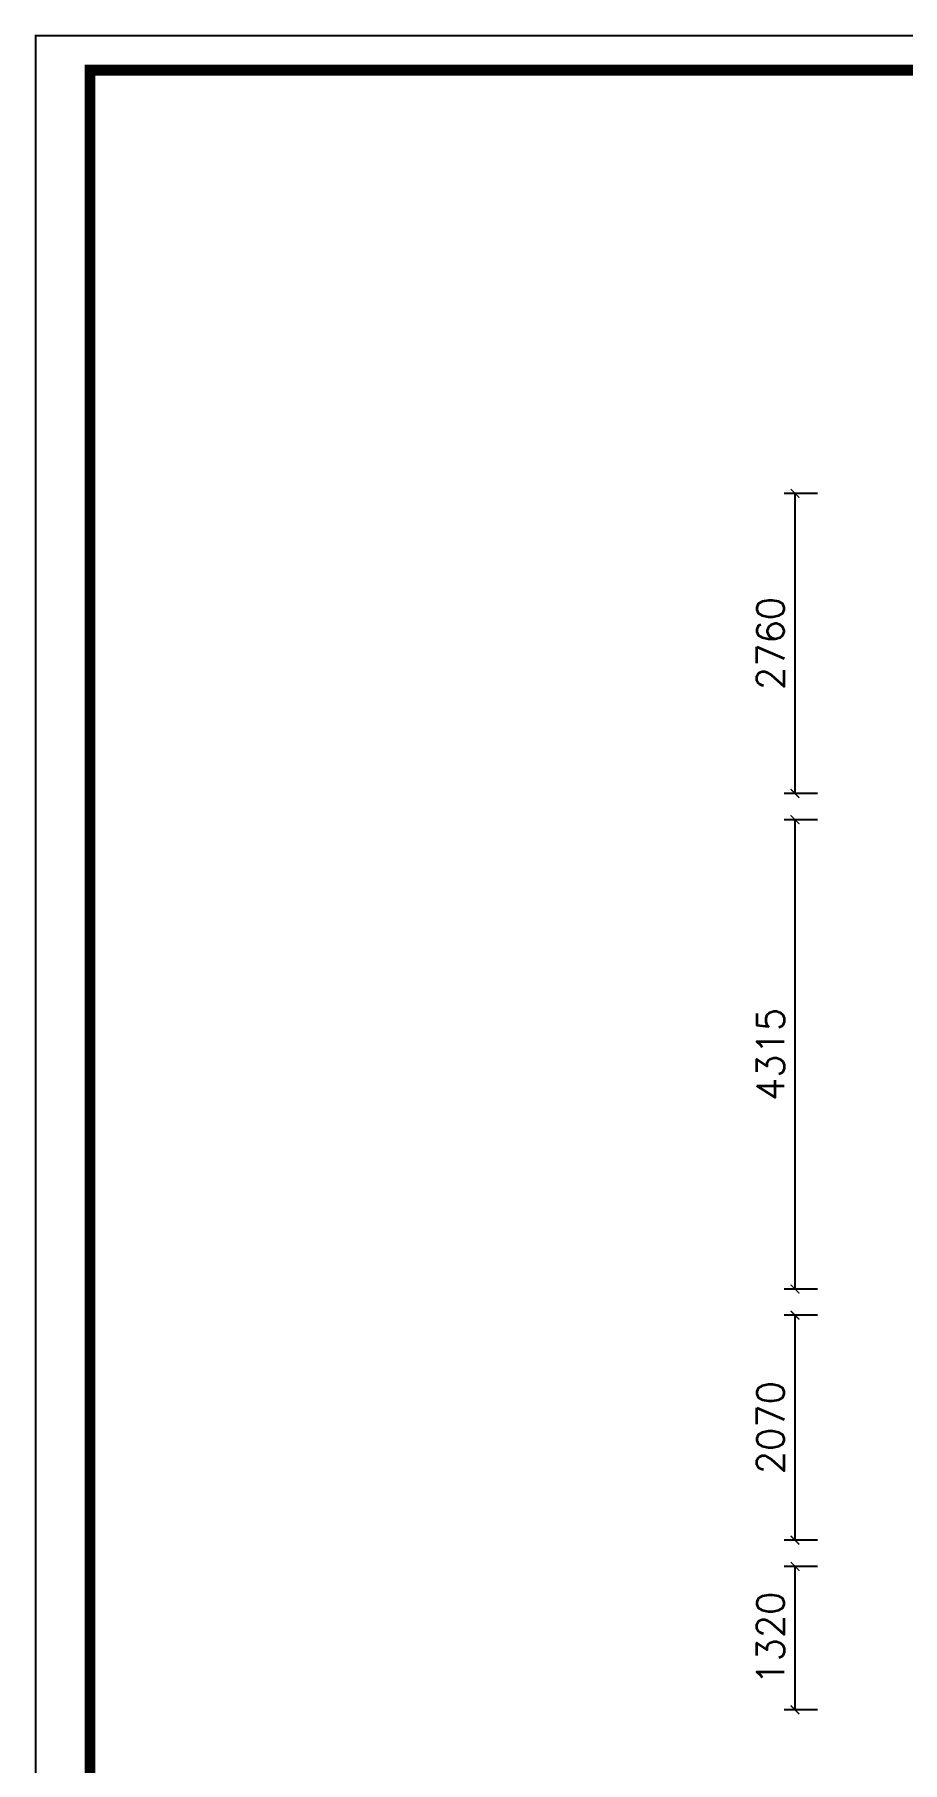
# Model space of a CAD drawing. Header units: millimetres. Extents: x -5096 to 255006, y -2833 to 77941.
# Drawn here: x 11856 to 19838, y 29683 to 45569 of the extents above; entities that cross this region are included whole.
import ezdxf

# ---------------------------------------------------------------- set-up
doc = ezdxf.new("R2010")
doc.units = ezdxf.units.MM
doc.layers.add('填充', color=7, linetype='Continuous', lineweight=9)
doc.styles.get("Standard").update_dxf_attribs({"font": 'txt', "bigfont": 'gbcbig.shx'})
doc.dimstyles.get("Standard").update_dxf_attribs({"dimscale": 100, "dimtxt": 3.5, "dimasz": 1, "dimexe": 2.5, "dimexo": 3, "dimgap": 1.5, "dimtad": 1, "dimdec": 0, "dimzin": 0, "dimdsep": 46, "dimtxsty": 'Standard', "dimblk": 'ARCHTICK', "dimcen": 0.09, "dimadec": 0, "dimazin": 0, "dimtfac": 1, "dimtdec": 0, "dimtix": 1, "dimtmove": 2, "dimatfit": 3, "dimfxl": 0, "dimtolj": 1, "dimtzin": 0, "dimarcsym": 0})

# ---------------------------------------------------------------- blocks, each defined once
blk = doc.blocks.new('_ArchTick')
at = {"color": 0, "linetype": 'ByBlock', "const_width": 0.15}
blk.add_lwpolyline([(-0.5, -0.5), (0.5, 0.5)], dxfattribs=at)
blk = doc.blocks.new('*D43')
at = {"color": 8, "lineweight": -2}
for p, q in [((19058, 31486), (18750, 31486)), ((18850, 30166), (18850, 31486)), ((19058, 30166), (18750, 30166))]:
    blk.add_line(p, q, dxfattribs=at)
at = {"layer": 'Defpoints', "color": 0}
for p in [(18850, 31486), (19258, 31486), (19258, 30166)]:
    blk.add_point(p, dxfattribs=at)
at = {"color": 8, "lineweight": -2, "xscale": 80, "yscale": 80, "zscale": 80}
for p, rotation in [((18850, 31486), 90), ((18850, 30166), 270)]:
    blk.add_blockref('_ArchTick', p, dxfattribs=dict(at, rotation=rotation))
at = {"color": 3, "insert": (18625, 30826), "char_height": 250, "attachment_point": 5, "rotation": 90}
blk.add_mtext('1320', dxfattribs=at)
blk = doc.blocks.new('*D44')
at = {"color": 8, "lineweight": -2}
for p, q in [((19058, 33796), (18750, 33796)), ((18850, 31726), (18850, 33796)), ((19058, 31726), (18750, 31726))]:
    blk.add_line(p, q, dxfattribs=at)
at = {"layer": 'Defpoints', "color": 0}
for p in [(18850, 33796), (19258, 33796), (19258, 31726)]:
    blk.add_point(p, dxfattribs=at)
at = {"color": 8, "lineweight": -2, "xscale": 80, "yscale": 80, "zscale": 80}
for p, rotation in [((18850, 33796), 90), ((18850, 31726), 270)]:
    blk.add_blockref('_ArchTick', p, dxfattribs=dict(at, rotation=rotation))
at = {"color": 3, "insert": (18625, 32761), "char_height": 250, "attachment_point": 5, "rotation": 90}
blk.add_mtext('2070', dxfattribs=at)
blk = doc.blocks.new('*D45')
at = {"color": 8, "lineweight": -2}
for p, q in [((19058, 38351), (18750, 38351)), ((18850, 34036), (18850, 38351)), ((19058, 34036), (18750, 34036))]:
    blk.add_line(p, q, dxfattribs=at)
at = {"layer": 'Defpoints', "color": 0}
for p in [(18850, 38351), (19258, 38351), (19258, 34036)]:
    blk.add_point(p, dxfattribs=at)
at = {"color": 8, "lineweight": -2, "xscale": 80, "yscale": 80, "zscale": 80}
for p, rotation in [((18850, 38351), 90), ((18850, 34036), 270)]:
    blk.add_blockref('_ArchTick', p, dxfattribs=dict(at, rotation=rotation))
at = {"color": 3, "insert": (18625, 36193), "char_height": 250, "attachment_point": 5, "rotation": 90}
blk.add_mtext('4315', dxfattribs=at)
blk = doc.blocks.new('*D46')
at = {"color": 8, "lineweight": -2}
for p, q in [((19058, 41351), (18750, 41351)), ((18850, 38591), (18850, 41351)), ((19058, 38591), (18750, 38591))]:
    blk.add_line(p, q, dxfattribs=at)
at = {"layer": 'Defpoints', "color": 0}
for p in [(18850, 41351), (19258, 41351), (19258, 38591)]:
    blk.add_point(p, dxfattribs=at)
at = {"color": 8, "lineweight": -2, "xscale": 80, "yscale": 80, "zscale": 80}
for p, rotation in [((18850, 41351), 90), ((18850, 38591), 270)]:
    blk.add_blockref('_ArchTick', p, dxfattribs=dict(at, rotation=rotation))
at = {"color": 3, "insert": (18625, 39971), "char_height": 250, "attachment_point": 5, "rotation": 90}
blk.add_mtext('2760', dxfattribs=at)

msp = doc.modelspace()

# ---------------------------------------------------------------- linework, layer by layer
at = {"color": 0, "const_width": 100}
msp.add_lwpolyline([(40020.5, 45241.8), (40020.5, 24877.9), (12365.1, 24877.9), (12365.1, 45241.8), (40020.5, 45241.8)], dxfattribs=at)
at = {"layer": '填充', "color": 0, "const_width": 19.1}
msp.add_lwpolyline([(11865.1, 45559.9), (41565.1, 45559.9), (41565.1, 24559.9), (11865.1, 24559.9)], close=True, dxfattribs=at)

# ---------------------------------------------------------------- dimensions: what is measured, and where the dimension line sits
for base, p1, p2, picture, middle in [((18849.6, 41350.8), (19258.3, 38590.8), (19258.3, 41350.8), '*D46', (18624.6, 39970.8)), ((18849.6, 38350.8), (19258.3, 34035.8), (19258.3, 38350.8), '*D45', (18624.6, 36193.3)), ((18849.6, 33795.8), (19258.3, 31725.8), (19258.3, 33795.8), '*D44', (18624.6, 32760.8)), ((18849.6, 31485.8), (19258.3, 30165.8), (19258.3, 31485.8), '*D43', (18624.6, 30825.8))]:
    dim = msp.add_linear_dim(base=base, p1=p1, p2=p2, angle=90, dimstyle='Standard', override={"dimtxt": 2.5, "dimasz": 0.8, "dimexe": 1, "dimexo": 2, "dimgap": 1, "dimzin": 8, "dimdsep": 44, "dimcen": 0, "dimclrd": 8, "dimclre": 8, "dimclrt": 3, "dimfxl": 3, "dimtolj": 0, "dimtzin": 8})
    dim.commit()
    dim.dimension.update_dxf_attribs({"geometry": picture, "text_midpoint": middle})

doc.saveas('drawing.dxf')
